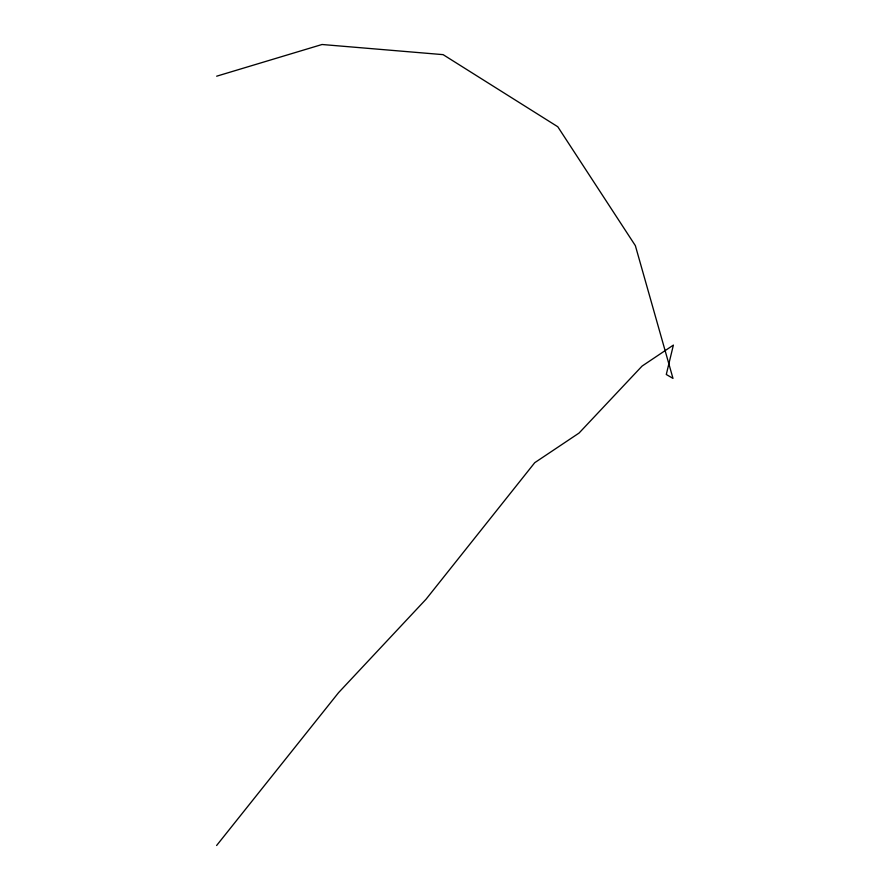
<?xml version="1.0" encoding="UTF-8"?>
<svg xmlns="http://www.w3.org/2000/svg" width="890" height="890" viewBox="0 0 890 890"><rect width="100%" height="100%" fill="white"/><g stroke="black" fill="none" stroke-linecap="round" stroke-linejoin="round"><path stroke-width="1.33" d="M216.615 845.5L338.556 692.654L426.088 599.181L534.734 462.689L579.056 433.052L642.079 366.079L673.385 345.098L666.287 374.49L672.985 378.395L635.36 245.651L557.785 126.758L443.109 54.646L322.047 44.5L216.659 76.195"/></g></svg>
